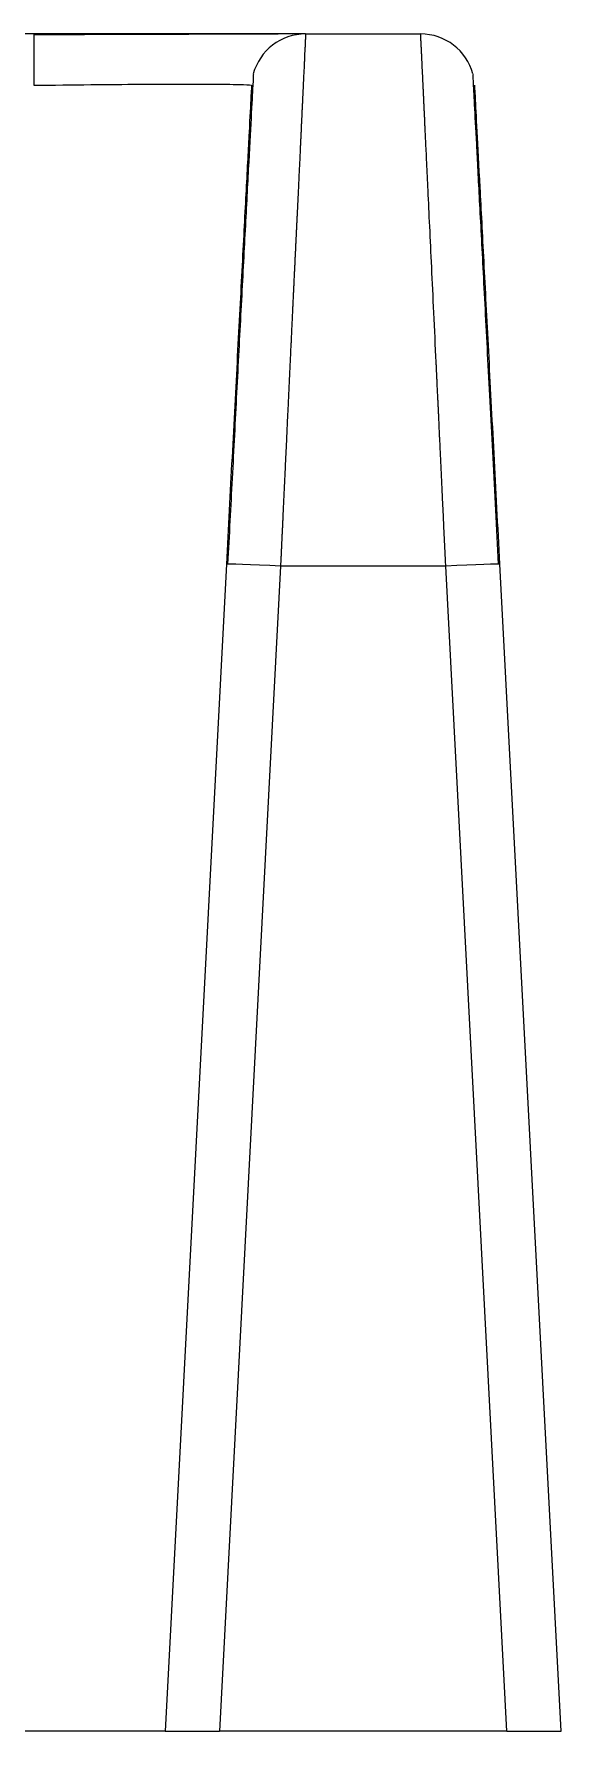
# Model space of a CAD drawing. Header units: millimetres. Extents: x 696 to 1262, y 405 to 535.
# Drawn here: x 1220.24 to 1225.1, y 484.16 to 499.83 of the extents above; entities that cross this region are included whole.
import ezdxf

# ---------------------------------------------------------------- set-up
doc = ezdxf.new("R2010")
doc.units = ezdxf.units.MM
doc.layers.add('insert', color=85, linetype='Continuous', lineweight=20)

msp = doc.modelspace()

# ---------------------------------------------------------------- linework, layer by layer
at = {"layer": 'insert', "linetype": 'Continuous', "lineweight": 18}
for p, q in [((1220.236, 499.827), (1155.928, 499.827)), ((1222.743, 499.827), (1223.805, 499.827)), ((1222.012, 494.932), (1221.448, 484.16)), ((1225.101, 484.16), (1224.536, 494.932)), ((1221.448, 484.16), (1219.44, 484.16)), ((1221.448, 484.16), (1221.948, 484.16)), ((1224.601, 484.16), (1221.948, 484.16)), ((1224.601, 484.16), (1225.101, 484.16))]:
    msp.add_line(p, q, dxfattribs=at)
at = {"layer": 'insert', "linetype": 'Continuous', "lineweight": 13}
for p, q in [((1220.236, 499.827), (1155.928, 499.827)), ((1220.236, 499.827), (1220.236, 499.353)), ((1222.743, 499.827), (1223.805, 499.827)), ((1222.012, 494.932), (1221.448, 484.16)), ((1222.512, 494.914), (1221.948, 484.16)), ((1224.037, 494.914), (1222.512, 494.914)), ((1224.601, 484.16), (1224.037, 494.914)), ((1225.101, 484.16), (1224.536, 494.932))]:
    msp.add_line(p, q, dxfattribs=at)
at = {"layer": 'insert', "linetype": 'Continuous', "lineweight": 18}
for centre, start, end in [((1222.743, 499.327), 90, 164.9015), ((1223.805, 499.327), 15.127, 90)]:
    msp.add_arc(centre, 0.5, start, end, dxfattribs=at)
at = {"layer": 'insert', "linetype": 'Continuous', "lineweight": 13}
for centre, major_axis, start_param, end_param in [((1222.512, 494.905), (0.499, -0.026), 1.57171, 3.141593), ((1224.037, 494.905), (-0.499, -0.026), 3.141593, 4.711475)]:
    msp.add_ellipse(centre, major_axis=major_axis, ratio=0.017428, start_param=start_param, end_param=end_param, dxfattribs=at)
at = {"layer": 'insert', "linetype": 'Continuous', "lineweight": 18}
for points, degree in [([(1222.743, 499.827), (1222.743, 499.827), (1222.681, 499.827), (1222.395, 499.827), (1221.955, 499.827), (1221.463, 499.827), (1220.91, 499.827), (1220.471, 499.827), (1220.236, 499.827)], 3), ([(1222.704, 499.827), (1222.62, 499.827), (1222.425, 499.826)], 2), ([(1222.244, 499.353), (1222.244, 499.353), (1222.241, 499.286), (1222.223, 498.951), (1222.195, 498.412), (1222.158, 497.714), (1222.114, 496.869), (1222.064, 495.925), (1222.03, 495.269), (1222.012, 494.932)], 3), ([(1224.536, 494.932), (1224.518, 495.284), (1224.482, 495.962), (1224.432, 496.921), (1224.389, 497.748), (1224.353, 498.437), (1224.325, 498.958), (1224.309, 499.278), (1224.305, 499.353), (1224.305, 499.353)], 3)]:
    msp.add_open_spline(points, degree=degree, dxfattribs=at)
for points, knots in [([(1222.425, 499.826), (1222.406, 499.826), (1222.319, 499.826), (1222.11, 499.825), (1221.8, 499.824), (1221.445, 499.822), (1221.06, 499.821), (1220.652, 499.82), (1220.376, 499.819), (1220.236, 499.819)], [0, 0, 0, 0, 0.048995, 0.209439, 0.368909, 0.527515, 0.685421, 0.842949, 1, 1, 1, 1]), ([(1222.261, 499.457), (1222.261, 499.456), (1222.257, 499.387), (1222.241, 499.081), (1222.216, 498.608), (1222.184, 498.001), (1222.147, 497.297), (1222.107, 496.532), (1222.066, 495.736), (1222.038, 495.201), (1222.023, 494.933)], [0, 0, 0, 0, 0.138615, 0.273363, 0.404211, 0.531159, 0.654215, 0.773365, 0.88865, 1, 1, 1, 1]), ([(1224.525, 494.933), (1224.508, 495.268), (1224.474, 495.911), (1224.426, 496.828), (1224.384, 497.632), (1224.349, 498.304), (1224.321, 498.827), (1224.302, 499.195), (1224.291, 499.41), (1224.288, 499.457), (1224.288, 499.457)], [0, 0, 0, 0, 0.138642, 0.273392, 0.404228, 0.53117, 0.654221, 0.773366, 0.888647, 1, 1, 1, 1])]:
    msp.add_open_spline(points, degree=3, knots=knots, dxfattribs=at)
at = {"layer": 'insert', "linetype": 'Continuous', "lineweight": 13}
for points, knots in [([(1222.743, 499.827), (1222.743, 499.827), (1222.743, 499.827), (1222.743, 499.825), (1222.743, 499.823), (1222.743, 499.821), (1222.743, 499.817), (1222.743, 499.812), (1222.742, 499.807), (1222.742, 499.801), (1222.742, 499.794), (1222.741, 499.786), (1222.741, 499.777), (1222.74, 499.768), (1222.74, 499.757), (1222.739, 499.746), (1222.739, 499.734), (1222.738, 499.721), (1222.738, 499.707), (1222.737, 499.692), (1222.736, 499.677), (1222.735, 499.66), (1222.734, 499.643), (1222.734, 499.625), (1222.733, 499.606), (1222.732, 499.586), (1222.731, 499.565), (1222.73, 499.543), (1222.729, 499.52), (1222.728, 499.497), (1222.726, 499.472), (1222.725, 499.447), (1222.724, 499.421), (1222.723, 499.394), (1222.721, 499.366), (1222.72, 499.337), (1222.719, 499.308), (1222.717, 499.277), (1222.716, 499.246), (1222.714, 499.213), (1222.713, 499.18), (1222.711, 499.146), (1222.709, 499.111), (1222.708, 499.075), (1222.706, 499.039), (1222.704, 499.001), (1222.702, 498.963), (1222.701, 498.923), (1222.699, 498.883), (1222.697, 498.842), (1222.695, 498.8), (1222.693, 498.758), (1222.691, 498.714), (1222.689, 498.67), (1222.687, 498.625), (1222.684, 498.579), (1222.682, 498.532), (1222.68, 498.484), (1222.678, 498.436), (1222.676, 498.399), (1222.675, 498.373), (1222.674, 498.36), (1222.674, 498.347), (1222.673, 498.334), (1222.672, 498.32), (1222.672, 498.306), (1222.671, 498.293), (1222.67, 498.279), (1222.67, 498.265), (1222.669, 498.25), (1222.668, 498.236), (1222.668, 498.222), (1222.667, 498.207), (1222.666, 498.192), (1222.665, 498.178), (1222.665, 498.163), (1222.664, 498.147), (1222.663, 498.132), (1222.663, 498.117), (1222.662, 498.101), (1222.661, 498.086), (1222.66, 498.07), (1222.66, 498.054), (1222.659, 498.038), (1222.658, 498.021), (1222.657, 498.005), (1222.656, 497.988), (1222.656, 497.972), (1222.655, 497.955), (1222.654, 497.938), (1222.653, 497.921), (1222.652, 497.904), (1222.651, 497.886), (1222.651, 497.869), (1222.65, 497.851), (1222.649, 497.833), (1222.648, 497.815), (1222.647, 497.797), (1222.646, 497.779), (1222.645, 497.76), (1222.645, 497.742), (1222.644, 497.723), (1222.643, 497.704), (1222.642, 497.685), (1222.641, 497.666), (1222.64, 497.646), (1222.639, 497.627), (1222.638, 497.607), (1222.637, 497.587), (1222.636, 497.567), (1222.635, 497.547), (1222.634, 497.527), (1222.633, 497.506), (1222.632, 497.486), (1222.631, 497.465), (1222.63, 497.444), (1222.629, 497.423), (1222.628, 497.402), (1222.627, 497.38), (1222.626, 497.359), (1222.625, 497.337), (1222.624, 497.315), (1222.623, 497.293), (1222.622, 497.271), (1222.621, 497.249), (1222.62, 497.226), (1222.619, 497.204), (1222.618, 497.181), (1222.617, 497.158), (1222.616, 497.135), (1222.614, 497.111), (1222.613, 497.088), (1222.612, 497.064), (1222.611, 497.04), (1222.61, 497.016), (1222.609, 496.992), (1222.608, 496.968), (1222.607, 496.943), (1222.605, 496.919), (1222.604, 496.894), (1222.603, 496.869), (1222.602, 496.844), (1222.601, 496.819), (1222.599, 496.793), (1222.598, 496.768), (1222.597, 496.742), (1222.596, 496.716), (1222.595, 496.69), (1222.593, 496.664), (1222.592, 496.637), (1222.591, 496.611), (1222.59, 496.584), (1222.588, 496.557), (1222.587, 496.53), (1222.586, 496.503), (1222.585, 496.475), (1222.583, 496.448), (1222.582, 496.42), (1222.581, 496.392), (1222.579, 496.364), (1222.578, 496.336), (1222.577, 496.308), (1222.575, 496.279), (1222.574, 496.251), (1222.573, 496.222), (1222.571, 496.193), (1222.57, 496.164), (1222.569, 496.134), (1222.567, 496.105), (1222.566, 496.075), (1222.565, 496.046), (1222.563, 496.016), (1222.562, 495.986), (1222.56, 495.956), (1222.559, 495.925), (1222.557, 495.895), (1222.556, 495.864), (1222.555, 495.833), (1222.553, 495.802), (1222.552, 495.771), (1222.55, 495.74), (1222.549, 495.709), (1222.547, 495.677), (1222.546, 495.645), (1222.544, 495.614), (1222.543, 495.582), (1222.541, 495.549), (1222.54, 495.517), (1222.538, 495.485), (1222.537, 495.452), (1222.535, 495.42), (1222.534, 495.387), (1222.532, 495.354), (1222.531, 495.321), (1222.529, 495.288), (1222.528, 495.254), (1222.526, 495.221), (1222.524, 495.187), (1222.523, 495.154), (1222.521, 495.12), (1222.52, 495.086), (1222.518, 495.052), (1222.517, 495.017), (1222.515, 494.983), (1222.513, 494.949), (1222.512, 494.926), (1222.512, 494.914)], [0, 0, 0, 0, 0.008182, 0.016379, 0.024593, 0.032822, 0.041068, 0.04933, 0.057607, 0.065901, 0.07421, 0.082536, 0.090878, 0.099235, 0.107609, 0.115999, 0.124405, 0.132826, 0.141264, 0.149718, 0.158188, 0.166674, 0.175176, 0.183694, 0.192228, 0.200778, 0.209344, 0.217926, 0.226525, 0.235139, 0.243769, 0.252416, 0.261078, 0.269757, 0.278452, 0.287163, 0.29589, 0.304633, 0.313392, 0.322167, 0.330958, 0.339765, 0.348589, 0.357429, 0.366284, 0.375156, 0.384044, 0.392948, 0.401868, 0.410804, 0.419757, 0.428725, 0.43771, 0.446711, 0.455728, 0.464761, 0.47381, 0.482875, 0.491956, 0.501054, 0.503435, 0.505831, 0.508241, 0.510665, 0.513104, 0.515557, 0.518024, 0.520505, 0.523001, 0.525511, 0.528035, 0.530574, 0.533127, 0.535694, 0.538276, 0.540871, 0.543481, 0.546106, 0.548744, 0.551397, 0.554064, 0.556746, 0.559442, 0.562152, 0.564876, 0.567615, 0.570367, 0.573135, 0.575916, 0.578712, 0.581522, 0.584346, 0.587185, 0.590038, 0.592905, 0.595787, 0.598683, 0.601593, 0.604517, 0.607456, 0.610409, 0.613376, 0.616358, 0.619353, 0.622364, 0.625388, 0.628427, 0.63148, 0.634547, 0.637629, 0.640724, 0.643835, 0.646959, 0.650098, 0.653251, 0.656418, 0.6596, 0.662796, 0.666006, 0.66923, 0.672469, 0.675722, 0.67899, 0.682271, 0.685567, 0.688877, 0.692202, 0.695541, 0.698894, 0.702261, 0.705643, 0.709039, 0.712449, 0.715874, 0.719313, 0.722766, 0.726233, 0.729715, 0.733211, 0.736721, 0.740246, 0.743785, 0.747338, 0.750905, 0.754487, 0.758083, 0.761694, 0.765318, 0.768957, 0.77261, 0.776278, 0.77996, 0.783656, 0.787366, 0.791091, 0.79483, 0.798583, 0.802351, 0.806132, 0.809928, 0.813739, 0.817564, 0.821403, 0.825256, 0.829124, 0.833005, 0.836902, 0.840812, 0.844737, 0.848676, 0.852629, 0.856597, 0.860579, 0.864575, 0.868585, 0.87261, 0.876649, 0.880703, 0.88477, 0.888852, 0.892949, 0.897059, 0.901184, 0.905323, 0.909477, 0.913644, 0.917826, 0.922023, 0.926233, 0.930458, 0.934697, 0.938951, 0.943219, 0.947501, 0.951797, 0.956108, 0.960432, 0.964772, 0.969125, 0.973493, 0.977875, 0.982272, 0.986682, 0.991107, 0.995546, 1, 1, 1, 1]), ([(1224.037, 494.914), (1224.036, 494.936), (1224.034, 494.978), (1224.031, 495.042), (1224.028, 495.105), (1224.025, 495.167), (1224.022, 495.229), (1224.019, 495.289), (1224.017, 495.349), (1224.014, 495.408), (1224.011, 495.466), (1224.008, 495.523), (1224.006, 495.579), (1224.003, 495.635), (1224.001, 495.69), (1223.998, 495.744), (1223.996, 495.797), (1223.993, 495.849), (1223.991, 495.9), (1223.988, 495.951), (1223.986, 496), (1223.984, 496.049), (1223.981, 496.097), (1223.979, 496.144), (1223.977, 496.19), (1223.975, 496.236), (1223.973, 496.28), (1223.971, 496.324), (1223.969, 496.367), (1223.967, 496.409), (1223.965, 496.45), (1223.963, 496.49), (1223.961, 496.529), (1223.959, 496.568), (1223.957, 496.606), (1223.956, 496.643), (1223.954, 496.679), (1223.952, 496.715), (1223.951, 496.749), (1223.949, 496.783), (1223.947, 496.816), (1223.939, 496.995), (1223.924, 497.306), (1223.905, 497.721), (1223.887, 498.092), (1223.876, 498.325), (1223.871, 498.446), (1223.869, 498.472), (1223.868, 498.497), (1223.867, 498.523), (1223.866, 498.548), (1223.865, 498.573), (1223.863, 498.598), (1223.862, 498.622), (1223.861, 498.647), (1223.86, 498.671), (1223.859, 498.695), (1223.858, 498.718), (1223.857, 498.742), (1223.856, 498.765), (1223.854, 498.788), (1223.853, 498.81), (1223.852, 498.833), (1223.851, 498.855), (1223.85, 498.877), (1223.849, 498.898), (1223.848, 498.92), (1223.847, 498.941), (1223.846, 498.962), (1223.845, 498.983), (1223.844, 499.003), (1223.843, 499.023), (1223.843, 499.043), (1223.842, 499.063), (1223.841, 499.082), (1223.84, 499.102), (1223.839, 499.12), (1223.838, 499.139), (1223.837, 499.158), (1223.836, 499.176), (1223.835, 499.194), (1223.835, 499.211), (1223.834, 499.229), (1223.833, 499.246), (1223.832, 499.263), (1223.831, 499.28), (1223.831, 499.296), (1223.83, 499.312), (1223.829, 499.328), (1223.828, 499.344), (1223.828, 499.359), (1223.827, 499.375), (1223.826, 499.389), (1223.826, 499.404), (1223.825, 499.419), (1223.824, 499.433), (1223.824, 499.447), (1223.823, 499.46), (1223.822, 499.474), (1223.822, 499.487), (1223.821, 499.5), (1223.82, 499.512), (1223.82, 499.525), (1223.819, 499.537), (1223.819, 499.549), (1223.818, 499.56), (1223.818, 499.572), (1223.817, 499.583), (1223.817, 499.594), (1223.816, 499.604), (1223.816, 499.615), (1223.815, 499.625), (1223.815, 499.635), (1223.814, 499.644), (1223.814, 499.654), (1223.813, 499.663), (1223.813, 499.672), (1223.813, 499.68), (1223.812, 499.689), (1223.812, 499.697), (1223.811, 499.705), (1223.811, 499.712), (1223.811, 499.72), (1223.81, 499.727), (1223.81, 499.734), (1223.81, 499.74), (1223.809, 499.747), (1223.809, 499.753), (1223.809, 499.759), (1223.808, 499.764), (1223.808, 499.77), (1223.808, 499.775), (1223.808, 499.78), (1223.808, 499.784), (1223.807, 499.789), (1223.807, 499.793), (1223.807, 499.797), (1223.807, 499.8), (1223.807, 499.804), (1223.806, 499.807), (1223.806, 499.81), (1223.806, 499.813), (1223.806, 499.815), (1223.806, 499.817), (1223.806, 499.819), (1223.806, 499.821), (1223.806, 499.823), (1223.806, 499.824), (1223.806, 499.825), (1223.805, 499.826), (1223.805, 499.826), (1223.805, 499.827), (1223.805, 499.827), (1223.805, 499.827)], [0, 0, 0, 0, 0.008315, 0.016532, 0.024653, 0.032676, 0.040602, 0.048431, 0.056164, 0.063799, 0.071337, 0.078778, 0.086122, 0.093369, 0.100518, 0.107571, 0.114527, 0.121385, 0.128147, 0.134811, 0.141379, 0.147849, 0.154223, 0.160499, 0.166678, 0.17276, 0.178745, 0.184633, 0.190424, 0.196118, 0.201715, 0.207214, 0.212617, 0.217923, 0.223131, 0.228243, 0.233257, 0.238174, 0.242995, 0.247718, 0.252344, 0.256873, 0.323172, 0.386622, 0.447223, 0.504976, 0.509843, 0.514706, 0.519564, 0.524417, 0.529266, 0.53411, 0.53895, 0.543786, 0.548616, 0.553442, 0.558264, 0.563081, 0.567893, 0.572701, 0.577505, 0.582303, 0.587098, 0.591887, 0.596673, 0.601453, 0.606229, 0.611001, 0.615768, 0.62053, 0.625288, 0.630041, 0.63479, 0.639534, 0.644274, 0.649009, 0.65374, 0.658466, 0.663187, 0.667904, 0.672617, 0.677325, 0.682028, 0.686727, 0.691421, 0.696111, 0.700796, 0.705477, 0.710153, 0.714824, 0.719491, 0.724154, 0.728812, 0.733465, 0.738114, 0.742758, 0.747398, 0.752033, 0.756664, 0.76129, 0.765912, 0.770529, 0.775142, 0.77975, 0.784353, 0.788952, 0.793547, 0.798137, 0.802722, 0.807303, 0.811879, 0.816451, 0.821018, 0.825581, 0.830139, 0.834693, 0.839242, 0.843787, 0.848327, 0.852862, 0.857393, 0.86192, 0.866442, 0.870959, 0.875472, 0.879981, 0.884485, 0.888984, 0.893479, 0.897969, 0.902455, 0.906936, 0.911413, 0.915885, 0.920353, 0.924816, 0.929275, 0.933729, 0.938179, 0.942624, 0.947065, 0.951501, 0.955932, 0.960359, 0.964782, 0.9692, 0.973614, 0.978023, 0.982427, 0.986827, 0.991223, 0.995614, 1, 1, 1, 1]), ([(1220.236, 499.353), (1220.413, 499.355), (1220.753, 499.359), (1221.222, 499.363), (1221.632, 499.364), (1221.97, 499.363), (1222.193, 499.36), (1222.244, 499.355), (1222.244, 499.353)], [0, 0, 0, 0, 0.168623, 0.322569, 0.477778, 0.647542, 0.824406, 1, 1, 1, 1])]:
    msp.add_open_spline(points, degree=3, knots=knots, dxfattribs=at)

doc.saveas('drawing.dxf')
